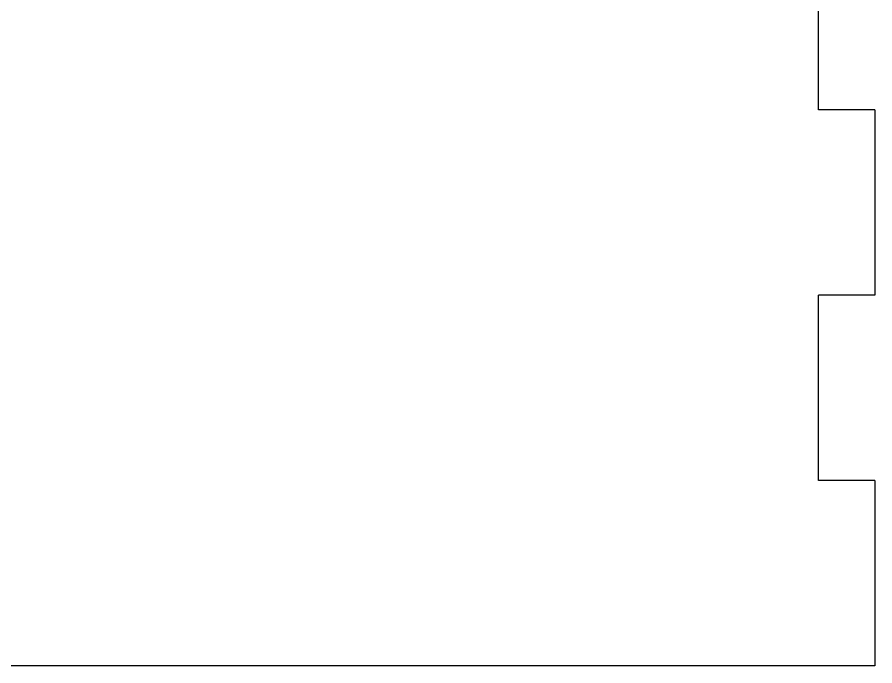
# Model space of a CAD drawing. Header units: inches. Extents: x -17.5 to 0, y -0.6 to 2.9.
# Drawn here: x -1.901 to 0, y 0 to 1.438 of the extents above; entities that cross this region are included whole.
import ezdxf

# ---------------------------------------------------------------- set-up
doc = ezdxf.new("R2010")
doc.units = ezdxf.units.IN
doc.header["$MEASUREMENT"] = 0

msp = doc.modelspace()

# ---------------------------------------------------------------- linework, layer by layer
at = {"color": 7, "linetype": 'Continuous', "lineweight": 25}
for p, q in [((-0.125, 1.2321), (-0.125, 1.6429)), ((0, 1.2321), (-0.125, 1.2321)), ((0, 1.2321), (0, 0.8214)), ((0, 0.8214), (-0.125, 0.8214)), ((-0.125, 0.4107), (-0.125, 0.8214)), ((0, 0.4107), (-0.125, 0.4107)), ((0, 0.4107), (0, 0)), ((0, 0), (-17.375, 0))]:
    msp.add_line(p, q, dxfattribs=at)

doc.saveas('drawing.dxf')
